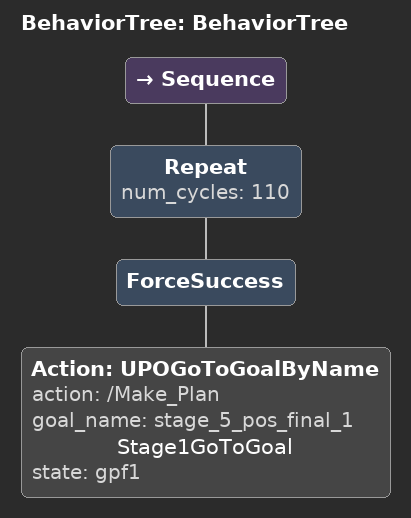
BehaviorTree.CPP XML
<?xml version="1.0"?>
<root main_tree_to_execute="BehaviorTree">
    <BehaviorTree ID="BehaviorTree">
        <Sequence>
            <Repeat num_cycles="110">
                <ForceSuccess>
                    <Action ID="UPOGoToGoalByName" action="/Make_Plan" goal_name="stage_5_pos_final_1" name="Stage1GoToGoal" state="gpf1"/>
                </ForceSuccess>
            </Repeat>
        </Sequence>
    </BehaviorTree>
</root>
